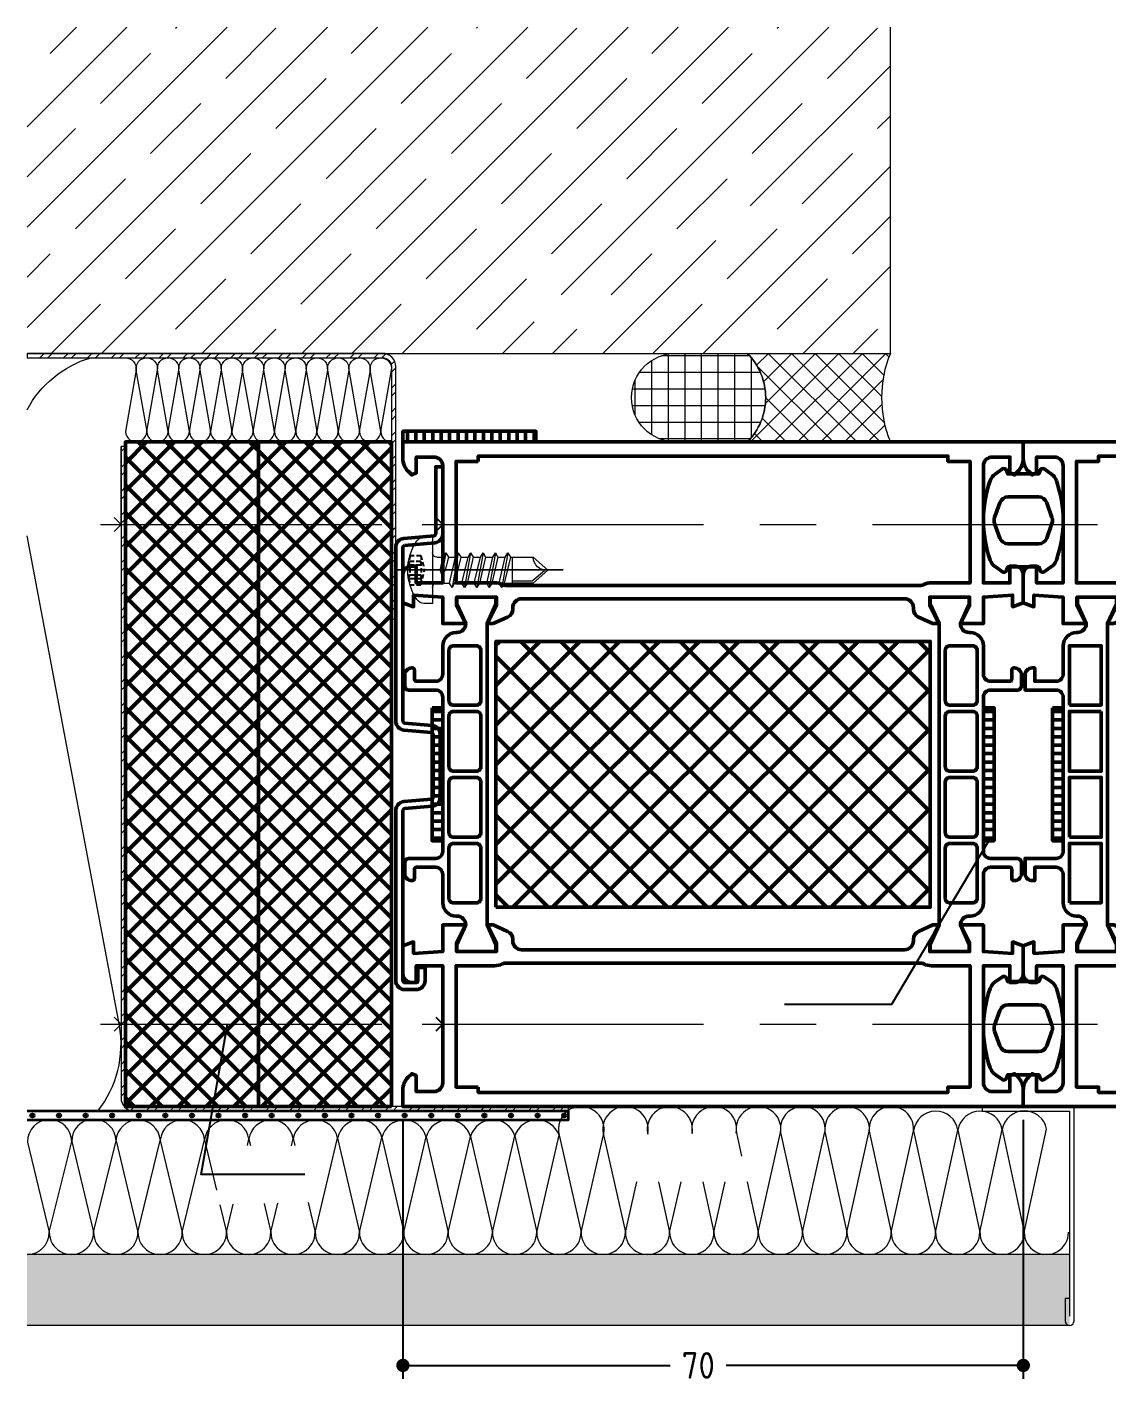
# Model space of a CAD drawing. Header units: millimetres. Extents: x -1598 to 10110, y -2803 to 662.
# Drawn here: x 2430.7 to 2552.6, y -760.6 to -607.6 of the extents above; entities that cross this region are included whole.
import ezdxf

# ---------------------------------------------------------------- set-up
doc = ezdxf.new("R2010")
doc.units = ezdxf.units.MM
doc.header["$PDMODE"] = 3
doc.header["$PDSIZE"] = -2
for name, pattern in [('CENTER', [50.8, 31.75, -6.35, 6.35, -6.35]), ('DASHDOT2', [12.7, 6.35, -3.175, 0, -3.175]), ('VERDECKT', [0.75, 0.5, -0.25])]:
    doc.linetypes.add(name, pattern=pattern)
for name, color, linetype, lineweight in [('AM_5', 3, 'Continuous', 25), ('AM_C', 50, 'Continuous', 50), ('AM_S', 80, 'Continuous', 50), ('Cent3', 70, 'CENTER', 18), ('Cont1', 7, 'Continuous', 35), ('CONT2', 2, 'Continuous', 0), ('Cont3', 70, 'Continuous', 18), ('Cont4', 10, 'Continuous', 13)]:
    doc.layers.add(name, color=color, linetype=linetype, lineweight=lineweight)
for name, color, linetype in [('Cent4', 10, 'DASHDOT2'), ('CENT_18', 3, 'CENTER'), ('HIDE_18', 3, 'VERDECKT')]:
    doc.layers.add(name, color=color, linetype=linetype)
doc.styles.add('HBS_DIMTEXTSTYLE', font='isocp.shx')
doc.dimstyles.new('Konstruktionsschnitt 1-1$0', dxfattribs={"dimscale": 0, "dimtxt": 3, "dimasz": 1.5, "dimexe": 1.5, "dimexo": 1.5, "dimgap": 1.5, "dimtad": 0, "dimdsep": 46, "dimtxsty": 'HBS_DIMTEXTSTYLE', "dimblk": 'PUNKT', "dimcen": 0, "dimclrd": 3, "dimclre": 3, "dimclrt": 2, "dimadec": 1, "dimazin": 2, "dimtfac": 0.7, "dimtofl": 0, "dimtmove": 0, "dimatfit": 3, "dimfxl": 1, "dimtolj": 1, "dimtzin": 0, "dimarcsym": 0})
pattern_1 = [(45, (2410.737, -593.6225), (-1.347038, 1.347038), []), (45, (2411.635, -593.6225), (-1.347038, 1.347038), [])]

# ---------------------------------------------------------------- blocks, each defined once
blk = doc.blocks.new('WS4070448')
for p, q in [((6.62, -8.64), (6.62, -11)), ((6.62, -8.64), (9.52, -8.64)), ((9.52, -11), (9.52, -8.64)), ((6.62, -11), (8.07, -12.64)), ((8.07, -12.64), (9.52, -11))]:
    blk.add_line(p, q)
blk.add_lwpolyline([(11.39, 2.11, 0.314856), (4.74, 2.11, 0.244912), (4.32, 1.29), (4.32, 0.36), (11.82, 0.36), (11.82, 1.29, 0.244912), (11.39, 2.11, 0.138291)], format="xyb")
for points in [[(6.12, -1.14), (6.62, -1.43), (8.07, -1.08), (8.57, -0.71), (8.07, -0.51), (6.62, -0.85)], [(6.12, -2.54), (6.62, -2.83), (9.52, -2.14), (10.02, -1.85), (9.52, -1.56), (6.62, -2.25)], [(6.12, -3.94), (6.62, -4.23), (9.52, -3.54), (10.02, -3.25), (9.52, -2.96), (6.62, -3.65)], [(6.12, -5.34), (6.62, -5.63), (9.52, -4.94), (10.02, -4.65), (9.52, -4.36), (6.62, -5.05)], [(6.12, -6.74), (6.62, -7.03), (9.52, -6.34), (10.02, -6.05), (9.52, -5.76), (6.62, -6.45)], [(6.12, -8.14), (6.62, -8.43), (9.52, -7.74), (10.02, -7.45), (9.52, -7.16), (6.62, -7.85)]]:
    blk.add_lwpolyline(points, close=True)
for points in [[(6.12, -1.14), (8.57, -0.71)], [(6.62, -0.14), (6.62, -0.85)], [(6.62, -1.43), (6.62, -1.85)], [(6.62, -1.43), (6.62, -2.25)], [(6.62, -1.43), (6.62, -2.25)], [(9.52, -0.14), (9.52, -1.56)], [(6.12, -2.54), (10.02, -1.85)], [(6.62, -2.83), (6.62, -3.65)], [(9.52, -2.14), (9.52, -2.96)], [(6.12, -3.94), (10.02, -3.25)], [(6.62, -4.23), (6.62, -5.05)], [(9.52, -3.54), (9.52, -4.36)], [(6.12, -5.34), (10.02, -4.65)], [(6.12, -6.74), (10.02, -6.05)], [(6.62, -5.63), (6.62, -6.45)], [(9.52, -4.94), (9.52, -5.76)], [(6.12, -8.14), (10.02, -7.45)], [(6.62, -7.03), (6.62, -7.85)], [(9.52, -6.34), (9.52, -7.16)], [(6.62, -8.43), (6.62, -8.64)], [(9.27, -8.64), (9.27, -10.89), (8.1, -12.28)], [(9.52, -7.74), (9.52, -8.64)], [(9.52, -9.14), (9.52, -9.96)], [(6.62, -9.83), (6.62, -10.65)]]:
    blk.add_lwpolyline(points)
for centre, radius, start, end in [((6.12, -0.14), 0.5, 0, 90), ((10.02, -0.14), 0.5, 90, 180), ((6.61, -12.47), 1.47, 353.4244, 89.6688)]:
    blk.add_arc(centre, radius, start, end)
at = {"layer": 'CENT_18'}
blk.add_line((8.05, -14.4), (8.07, 4.66), dxfattribs=at)
at = {"layer": 'HIDE_18'}
for p, q in [((7.1, 1.69), (7.1, 3.08)), ((9.04, 1.69), (9.04, 3.08)), ((7.51, 1.69), (7.51, 2.97)), ((8.63, 1.69), (8.63, 2.97))]:
    blk.add_line(p, q, dxfattribs=at)
for points in [[(6.42, 2.92), (6.42, 1.69)], [(6.42, 1.69), (8.07, 1.25)], [(9.72, 1.69), (8.07, 1.25)], [(9.72, 2.92), (9.72, 1.69)]]:
    blk.add_lwpolyline(points, dxfattribs=at)
for centre, radius, start, end in [((6.48, 4.2), 1.28, 267.2848, 298.8872), ((8.07, 5.85), 2.94, 250.6988, 289.3012), ((9.66, 4.2), 1.28, 241.1128, 272.7152), ((6.76, 2.85), 1.21, 253.6643, 286.3357), ((8.07, 11.78), 10.13, 264.4948, 275.5052), ((9.38, 2.85), 1.21, 253.6643, 286.3357)]:
    blk.add_arc(centre, radius, start, end, dxfattribs=at)
blk = doc.blocks.new('PUNKT')
at = {"color": 0, "linetype": 'Continuous'}
blk.add_line((-0.5, 0), (-1, 0), dxfattribs=at)
at = {"color": 0, "linetype": 'Continuous', "const_width": 0.5}
blk.add_lwpolyline([(-0.25, 0, 1), (0.25, 0, 1)], format="xyb", close=True, dxfattribs=at)
blk = doc.blocks.new('*D161')
at = {"layer": 'AM_5', "color": 3, "lineweight": -2, "transparency": 16777216}
for p, q in [((2473.14, -730.94), (2473.14, -760.14)), ((2543.14, -730.94), (2543.14, -760.14)), ((2474.64, -758.64), (2503.31, -758.64)), ((2541.64, -758.64), (2509.62, -758.64))]:
    blk.add_line(p, q, dxfattribs=at)
at = {"layer": 'Defpoints', "color": 0, "transparency": 16777216}
for p in [(2473.14, -729.44), (2543.14, -729.44), (2473.14, -758.64)]:
    blk.add_point(p, dxfattribs=at)
at = {"layer": 'AM_5', "color": 3, "lineweight": -2, "transparency": 16777216, "xscale": 1.5, "yscale": 1.5, "zscale": 1.5, "rotation": 180}
blk.add_blockref('PUNKT', (2473.14, -758.64), dxfattribs=at)
at = {"layer": 'AM_5', "color": 3, "lineweight": -2, "transparency": 16777216, "xscale": 1.5, "yscale": 1.5, "zscale": 1.5}
blk.add_blockref('PUNKT', (2543.14, -758.64), dxfattribs=at)
at = {"layer": 'AM_5', "color": 2, "transparency": 16777216, "insert": (2506.47, -758.64), "char_height": 3, "attachment_point": 5, "style": 'HBS_DIMTEXTSTYLE'}
blk.add_mtext('\\A1;70', dxfattribs=at)
blk = doc.blocks.new('*U146', base_point=(227.98, 142.72))
for points in [[(227.98, 152.22, -0.464148), (229.17, 150.82), (228, 144.12, 0.464148), (229.18, 142.72, 0.464148)], [(229.18, 142.72, 0.464148), (230.37, 144.12), (229.2, 150.82, -0.464148), (230.38, 152.22, -0.464148)], [(230.38, 152.22, -0.464148), (231.57, 150.82), (230.4, 144.12, 0.464148), (231.58, 142.72, 0.464148)], [(231.58, 142.72, 0.464148), (232.77, 144.12), (231.6, 150.82, -0.464148), (232.78, 152.22, -0.464148)], [(232.78, 152.22, -0.464148), (233.97, 150.82), (232.8, 144.12, 0.464148), (233.98, 142.72, 0.464148)], [(233.98, 142.72, 0.464148), (235.17, 144.12), (234, 150.82, -0.464148), (235.18, 152.22, -0.464148)], [(235.18, 152.22, -0.464148), (236.37, 150.82), (235.2, 144.12, 0.464148), (236.38, 142.72, 0.464148)], [(236.38, 142.72, 0.464148), (237.57, 144.12), (236.4, 150.82, -0.464148), (237.58, 152.22, -0.464148)], [(237.58, 152.22, -0.464148), (238.77, 150.82), (237.6, 144.12, 0.464148), (238.78, 142.72, 0.464148)], [(238.78, 142.72, 0.464148), (239.97, 144.12), (238.8, 150.82, -0.464148), (239.98, 152.22, -0.464148)], [(239.98, 152.22, -0.464148), (241.17, 150.82), (240, 144.12, 0.464148), (241.18, 142.72, 0.464148)], [(241.18, 142.72, 0.464148), (242.37, 144.12), (241.2, 150.82, -0.464148), (242.38, 152.22, -0.464148)], [(242.38, 152.22, -0.464148), (243.57, 150.82), (242.4, 144.12, 0.464148), (243.58, 142.72, 0.464148)], [(243.58, 142.72, 0.464148), (244.77, 144.12), (243.6, 150.82, -0.464148), (244.78, 152.22, -0.464148)], [(244.78, 152.22, -0.464148), (245.97, 150.82), (244.8, 144.12, 0.464148), (245.98, 142.72, 0.464148)], [(245.98, 142.72, 0.464148), (247.17, 144.12), (246, 150.82, -0.464148), (247.18, 152.22, -0.464148)], [(247.18, 152.22, -0.464148), (248.37, 150.82), (247.2, 144.12, 0.464148), (248.38, 142.72, 0.464148)], [(248.38, 142.72, 0.464148), (249.57, 144.12), (248.4, 150.82, -0.464148), (249.58, 152.22, -0.464148)], [(249.58, 152.22, -0.464148), (250.77, 150.82), (249.6, 144.12, 0.464148), (250.78, 142.72, 0.464148)], [(250.78, 142.72, 0.464148), (251.97, 144.12), (250.8, 150.82, -0.464148), (251.98, 152.22, -0.464148)], [(251.98, 152.22, -0.464148), (253.17, 150.82), (252, 144.12, 0.464148), (253.18, 142.72, 0.464148)], [(253.18, 142.72, 0.464148), (254.37, 144.12), (253.2, 150.82, -0.464148), (254.38, 152.22, -0.464148)], [(254.38, 152.22, -0.464148), (255.57, 150.82), (254.4, 144.12, 0.464148), (255.58, 142.72, 0.464148)], [(255.58, 142.72, 0.464148), (256.77, 144.12), (255.6, 150.82, -0.464148), (256.78, 152.22, -0.464148)], [(256.78, 152.22, -0.464148), (257.97, 150.82), (256.8, 144.12, 0.464148), (257.98, 142.72, 0.464148)]]:
    blk.add_lwpolyline(points, format="xyb")
blk = doc.blocks.new('*U147')
h = blk.add_hatch(color=256)
edge = h.paths.add_edge_path()
edge.add_arc((-60, 0), 0.2, 180, 540)
h = blk.add_hatch(color=256)
edge = h.paths.add_edge_path()
edge.add_arc((-57, 0), 0.2, 180, 540)
h = blk.add_hatch(color=256)
edge = h.paths.add_edge_path()
edge.add_arc((-54, 0), 0.2, 180, 540)
h = blk.add_hatch(color=256)
edge = h.paths.add_edge_path()
edge.add_arc((-51, 0), 0.2, 180, 540)
h = blk.add_hatch(color=256)
edge = h.paths.add_edge_path()
edge.add_arc((-48, 0), 0.2, 180, 540)
h = blk.add_hatch(color=256)
edge = h.paths.add_edge_path()
edge.add_arc((-45, 0), 0.2, 180, 540)
h = blk.add_hatch(color=256)
edge = h.paths.add_edge_path()
edge.add_arc((-42, 0), 0.2, 180, 540)
h = blk.add_hatch(color=256)
edge = h.paths.add_edge_path()
edge.add_arc((-39, 0), 0.2, 180, 540)
h = blk.add_hatch(color=256)
edge = h.paths.add_edge_path()
edge.add_arc((-36, 0), 0.2, 180, 540)
h = blk.add_hatch(color=256)
edge = h.paths.add_edge_path()
edge.add_arc((-33, 0), 0.2, 180, 540)
h = blk.add_hatch(color=256)
edge = h.paths.add_edge_path()
edge.add_arc((-30, 0), 0.2, 180, 540)
h = blk.add_hatch(color=256)
edge = h.paths.add_edge_path()
edge.add_arc((-27, 0), 0.2, 180, 540)
h = blk.add_hatch(color=256)
edge = h.paths.add_edge_path()
edge.add_arc((-24, 0), 0.2, 180, 540)
h = blk.add_hatch(color=256)
edge = h.paths.add_edge_path()
edge.add_arc((-21, 0), 0.2, 180, 540)
h = blk.add_hatch(color=256)
edge = h.paths.add_edge_path()
edge.add_arc((-18, 0), 0.2, 180, 540)
h = blk.add_hatch(color=256)
edge = h.paths.add_edge_path()
edge.add_arc((-15, 0), 0.2, 180, 540)
h = blk.add_hatch(color=256)
edge = h.paths.add_edge_path()
edge.add_arc((-12, 0), 0.2, 180, 540)
h = blk.add_hatch(color=256)
edge = h.paths.add_edge_path()
edge.add_arc((-9, 0), 0.2, 180, 540)
h = blk.add_hatch(color=256)
edge = h.paths.add_edge_path()
edge.add_arc((-6, 0), 0.2, 180, 540)
h = blk.add_hatch(color=256)
edge = h.paths.add_edge_path()
edge.add_arc((-3, 0), 0.2, 180, 540)
h = blk.add_hatch(color=256)
edge = h.paths.add_edge_path()
edge.add_arc((0, 0), 0.2, 0, 360)
blk.add_lwpolyline([(-60.6, -0.5), (0.5, -0.5), (0.5, 0.5), (-60.6, 0.5)])
for centre in [(-60, 0), (-57, 0), (-54, 0), (-51, 0), (-48, 0), (-45, 0), (-42, 0), (-39, 0), (-36, 0), (-33, 0), (-30, 0), (-27, 0), (-24, 0), (-21, 0), (-18, 0), (-15, 0), (-12, 0), (-9, 0), (-6, 0), (-3, 0), (0, 0)]:
    blk.add_circle(centre, 0.2)
blk = doc.blocks.new('WI4010047')
for points in [[(4.36, 3.73, 0.156567), (3.63, 3.18), (3.05, 2.35, 0.493145), (3.2, 1.9), (3.6, 1.75), (3.6, -1.75), (3.2, -1.9, 0.493145), (3.05, -2.35), (3.63, -3.18, 0.156567), (4.36, -3.73, 0.17099), (13.34, -3.73, 0.156567), (14.07, -3.18), (14.65, -2.35, 0.493145), (14.5, -1.9), (14.1, -1.75), (14.1, 1.75), (14.5, 1.9, 0.493145), (14.65, 2.35), (14.07, 3.18, 0.156567), (13.34, 3.73, 0.17099), (4.36, 3.73)], [(8.51, 3.24, -0.176327), (9.19, 3.24), (10.84, 2.64, -0.315299), (11.5, 1.7), (11.5, -1.7, -0.315299), (10.84, -2.64), (9.19, -3.24, -0.176327), (8.51, -3.24), (6.86, -2.64, -0.315299), (6.2, -1.7), (6.2, 1.7, -0.315299), (6.86, 2.64), (8.51, 3.24)]]:
    blk.add_lwpolyline(points, format="xyb", close=True)
blk = doc.blocks.new('WI1917060')
for points in [[(20.5, 59.8), (19.77, 58.19, -0.294108), (18.86, 57.6), (18.7, 57.6, 0.414214), (17.7, 56.6), (17.7, 13.4, 0.414214), (18.7, 12.4), (18.86, 12.4, -0.294108), (19.77, 11.81), (20.5, 10.2), (20.5, 9.5), (18.3, 10.5), (17.5, 10.5), (17.5, 6.1), (18.3, 6.1), (20.5, 7.1), (20.5, 4.5), (17.5, 4.5), (17.28, 1.2), (18.59, 1.2), (18.15, 0), (15, 0, -0.414214), (14, 1), (14, 1.5), (15.9, 1.5), (15.9, 4.5), (2.7, 4.5, 0.414214), (1.7, 3.5), (1.7, 1.5), (3.5, 1.5), (3.71, 0.99), (3.31, 0.59, -0.198912), (1.9, 0), (0, 0), (0, 70), (1.9, 70, -0.198912), (3.31, 69.41), (3.71, 69.01), (3.5, 68.5), (1.7, 68.5), (1.7, 66.5, 0.414214), (2.7, 65.5), (15.9, 65.5), (15.9, 68.5), (14, 68.5), (14, 69, -0.414214), (15, 70), (18.15, 70), (18.59, 68.8), (17.28, 68.8), (17.5, 65.5), (20.5, 65.5), (20.5, 62.9), (18.3, 63.9), (17.5, 63.9), (17.5, 59.5), (18.3, 59.5), (20.5, 60.5), (20.5, 59.8)], [(54.5, 62.9), (54.5, 62.95), (56.5, 63.95), (57.5, 63.95), (57.5, 59.45), (56.5, 59.45), (54.5, 60.45), (54.5, 60.5), (20.5, 60.5), (20.5, 60.45), (18.5, 59.45), (17.5, 59.45), (17.5, 63.95), (18.5, 63.95), (20.5, 62.95), (20.5, 62.9, 0.414214), (21.5, 63.9), (21.5, 64, -0.414214), (23, 65.5), (26.2, 65.5, 0.414214), (27, 66.3), (27, 68.5, 0.414214), (26.8, 68.7), (25.7, 68.7, -0.414214), (25.5, 68.9), (25.5, 69, -0.414214), (26.3, 69.8), (27.5, 69.8, -0.414214), (28, 69.3), (28, 66.3, 0.414214), (28.8, 65.5), (46.2, 65.5, 0.414214), (47, 66.3), (47, 69.3, -0.414214), (47.5, 69.8), (48.7, 69.8, -0.414214), (49.5, 69), (49.5, 68.9, -0.414214), (49.3, 68.7), (48.2, 68.7, 0.414214), (48, 68.5), (48, 66.3, 0.414214), (48.8, 65.5), (52, 65.5, -0.414214), (53.5, 64), (53.5, 63.9, 0.414214), (54.5, 62.9)], [(54.5, 59.8), (55.23, 58.19, 0.294108), (56.14, 57.6), (56.3, 57.6, -0.414214), (57.3, 56.6), (57.3, 13.4, -0.414214), (56.3, 12.4), (56.14, 12.4, 0.294108), (55.23, 11.81), (54.5, 10.2), (54.5, 9.5), (56.7, 10.5), (57.5, 10.5), (57.5, 6.1), (56.7, 6.1), (54.5, 7.1), (54.5, 4.5), (57.5, 4.5), (57.72, 1.2), (56.41, 1.2), (56.85, 0), (60, 0, 0.414214), (61, 1), (61, 1.5), (59.1, 1.5), (59.1, 4.5), (72.3, 4.5, -0.414214), (73.3, 3.5), (73.3, 1.5), (71.5, 1.5), (71.29, 0.99), (71.69, 0.59, 0.198912), (73.1, 0), (75, 0), (75, 70), (73.1, 70, 0.198912), (71.69, 69.41), (71.29, 69.01), (71.5, 68.5), (73.3, 68.5), (73.3, 66.5, -0.414214), (72.3, 65.5), (59.1, 65.5), (59.1, 68.5), (61, 68.5), (61, 69, 0.414214), (60, 70), (56.85, 70), (56.41, 68.8), (57.72, 68.8), (57.5, 65.5), (54.5, 65.5), (54.5, 62.9), (56.7, 63.9), (57.5, 63.9), (57.5, 59.5), (56.7, 59.5), (54.5, 60.5), (54.5, 59.8)], [(23, 61.7), (23, 64.3, -0.414214), (23.5, 64.8), (29.2, 64.8, -0.414214), (29.7, 64.3), (29.7, 61.7, -0.414214), (29.2, 61.2), (23.5, 61.2, -0.414214), (23, 61.7)], [(30.4, 61.7), (30.4, 64.3, -0.414214), (30.9, 64.8), (36.65, 64.8, -0.414214), (37.15, 64.3), (37.15, 61.7, -0.414214), (36.65, 61.2), (30.9, 61.2, -0.414214), (30.4, 61.7)], [(44.6, 61.7, -0.414214), (44.1, 61.2), (38.35, 61.2, -0.414214), (37.85, 61.7), (37.85, 64.3, -0.414214), (38.35, 64.8), (44.1, 64.8, -0.414214), (44.6, 64.3), (44.6, 61.7)], [(45.3, 61.7), (45.3, 64.3, -0.414214), (45.8, 64.8), (51.5, 64.8, -0.414214), (52, 64.3), (52, 61.7, -0.414214), (51.5, 61.2), (45.8, 61.2, -0.414214), (45.3, 61.7)], [(2.2, 61.5), (1.6, 61.5), (1.6, 8.5), (2.2, 8.5), (2.2, 6), (15.9, 6), (15.9, 10.35, -0.112281), (16.1, 11.24, 0.112281), (16.2, 11.67), (16.2, 58.33, 0.112281), (16.1, 58.76, -0.112281), (15.9, 59.65), (15.9, 64), (2.2, 64), (2.2, 61.5)], [(72.8, 61.5), (73.4, 61.5), (73.4, 8.5), (72.8, 8.5), (72.8, 6), (59.1, 6), (59.1, 10.35, 0.112281), (58.9, 11.24, -0.112281), (58.8, 11.67), (58.8, 58.33, -0.112281), (58.9, 58.76, 0.112281), (59.1, 59.65), (59.1, 64), (72.8, 64), (72.8, 61.5)], [(20.5, 7.1), (20.5, 7.05), (18.5, 6.05), (17.5, 6.05), (17.5, 10.55), (18.5, 10.55), (20.5, 9.55), (20.5, 9.5), (54.5, 9.5), (54.5, 9.55), (56.5, 10.55), (57.5, 10.55), (57.5, 6.05), (56.5, 6.05), (54.5, 7.05), (54.5, 7.1, 0.414214), (53.5, 6.1), (53.5, 6, -0.414214), (52, 4.5), (48.8, 4.5, 0.414214), (48, 3.7), (48, 1.5, 0.414214), (48.2, 1.3), (49.3, 1.3, -0.414214), (49.5, 1.1), (49.5, 1, -0.414214), (48.7, 0.2), (47.5, 0.2, -0.414214), (47, 0.7), (47, 3.7, 0.414214), (46.2, 4.5), (28.8, 4.5, 0.414214), (28, 3.7), (28, 0.7, -0.414214), (27.5, 0.2), (26.3, 0.2, -0.414214), (25.5, 1), (25.5, 1.1, -0.414214), (25.7, 1.3), (26.8, 1.3, 0.414214), (27, 1.5), (27, 3.7, 0.414214), (26.2, 4.5), (23, 4.5, -0.414214), (21.5, 6), (21.5, 6.1, 0.414214), (20.5, 7.1)], [(29.7, 8.3), (29.7, 5.7, -0.414214), (29.2, 5.2), (23.5, 5.2, -0.414214), (23, 5.7), (23, 8.3, -0.414214), (23.5, 8.8), (29.2, 8.8, -0.414214), (29.7, 8.3)], [(30.4, 8.3, -0.414214), (30.9, 8.8), (36.65, 8.8, -0.414214), (37.15, 8.3), (37.15, 5.7, -0.414214), (36.65, 5.2), (30.9, 5.2, -0.414214), (30.4, 5.7), (30.4, 8.3)], [(44.6, 8.3), (44.6, 5.7, -0.414214), (44.1, 5.2), (38.35, 5.2, -0.414214), (37.85, 5.7), (37.85, 8.3, -0.414214), (38.35, 8.8), (44.1, 8.8, -0.414214), (44.6, 8.3)], [(52, 8.3), (52, 5.7, -0.414214), (51.5, 5.2), (45.8, 5.2, -0.414214), (45.3, 5.7), (45.3, 8.3, -0.414214), (45.8, 8.8), (51.5, 8.8, -0.414214), (52, 8.3)]]:
    blk.add_lwpolyline(points, format="xyb", close=True)
blk = doc.blocks.new('WI1311073')
for points in [[(20.5, 29.8), (20.5, 30.5), (18.3, 29.5), (17.5, 29.5), (17.5, 33.9), (18.3, 33.9), (20.5, 32.9), (20.5, 35.5), (17.5, 35.5), (17.28, 38.8), (18.59, 38.8), (18.15, 40), (15, 40, 0.414214), (14, 39), (14, 38.5), (15.9, 38.5), (15.9, 35.5), (2.8, 35.5, -0.414214), (1.8, 36.5), (1.8, 56), (3.5, 56), (3.5, 55), (4.5, 55), (4.5, 58.5), (3.5, 58.5), (3.5, 57.5), (2.3, 57.5, -0.414214), (1.5, 58.3), (1.5, 62.7, -0.414214), (2.3, 63.5), (3.5, 63.5), (3.5, 62.5), (4.5, 62.5), (4.5, 65), (0, 65), (0, 0), (1.9, 0, 0.198912), (3.31, 0.59), (3.71, 0.99), (3.5, 1.5), (1.7, 1.5), (1.7, 3.5, -0.414214), (2.7, 4.5), (15.9, 4.5), (15.9, 1.5), (14, 1.5), (14, 1, 0.414214), (15, 0), (18.15, 0), (18.59, 1.2), (17.28, 1.2), (17.5, 4.5), (20.5, 4.5), (20.5, 7.1), (18.3, 6.1), (17.5, 6.1), (17.5, 10.5), (18.3, 10.5), (20.5, 9.5), (20.5, 10.2), (19.77, 11.81, 0.294108), (18.86, 12.4), (18.7, 12.4, -0.414214), (17.7, 13.4), (17.7, 26.6, -0.414214), (18.7, 27.6), (18.86, 27.6, 0.294108), (19.77, 28.19), (20.5, 29.8)], [(54.5, 32.9), (54.5, 32.95), (56.5, 33.95), (57.5, 33.95), (57.5, 29.45), (56.5, 29.45), (54.5, 30.45), (54.5, 30.5), (20.5, 30.5), (20.5, 30.45), (18.5, 29.45), (17.5, 29.45), (17.5, 33.95), (18.5, 33.95), (20.5, 32.95), (20.5, 32.9, 0.414214), (21.5, 33.9), (21.5, 34, -0.414214), (23, 35.5), (26.2, 35.5, 0.414214), (27, 36.3), (27, 38.7), (25.5, 38.7), (25.5, 39, -0.414214), (26.3, 39.8), (28, 39.8), (28, 36.3, 0.414214), (28.8, 35.5), (46.2, 35.5, 0.414214), (47, 36.3), (47, 39.8), (48.7, 39.8, -0.414214), (49.5, 39), (49.5, 38.7), (48, 38.7), (48, 36.3, 0.414214), (48.8, 35.5), (52, 35.5, -0.414214), (53.5, 34), (53.5, 33.9, 0.414214), (54.5, 32.9)], [(54.5, 10.2), (55.23, 11.81, -0.294108), (56.14, 12.4), (56.3, 12.4, 0.414214), (57.3, 13.4), (57.3, 26.6, 0.414214), (56.3, 27.6), (56.14, 27.6, -0.294108), (55.23, 28.19), (54.5, 29.8), (54.5, 30.5), (56.7, 29.5), (57.5, 29.5), (57.5, 33.9), (56.7, 33.9), (54.5, 32.9), (54.5, 35.5), (57.5, 35.5), (57.72, 38.8), (56.41, 38.8), (56.85, 40), (60, 40, -0.414214), (61, 39), (61, 38.5), (59.1, 38.5), (59.1, 35.5), (72.3, 35.5, 0.414214), (73.3, 36.5), (73.3, 38.5), (71.5, 38.5), (71.29, 39.01), (71.69, 39.41, -0.198912), (73.1, 40), (75, 40), (75, 0), (73.1, 0, -0.198912), (71.69, 0.59), (71.29, 0.99), (71.5, 1.5), (73.3, 1.5), (73.3, 3.5, 0.414214), (72.3, 4.5), (59.1, 4.5), (59.1, 1.5), (61, 1.5), (61, 1, -0.414214), (60, 0), (56.85, 0), (56.41, 1.2), (57.72, 1.2), (57.5, 4.5), (54.5, 4.5), (54.5, 7.1), (56.7, 6.1), (57.5, 6.1), (57.5, 10.5), (56.7, 10.5), (54.5, 9.5), (54.5, 10.2)], [(2.2, 31.5), (1.6, 31.5), (1.6, 8.5), (2.2, 8.5), (2.2, 6), (15.9, 6), (15.9, 10.35, -0.112281), (16.1, 11.24, 0.112281), (16.2, 11.67), (16.2, 28.33, 0.112281), (16.1, 28.76, -0.112281), (15.9, 29.65), (15.9, 34), (2.2, 34), (2.2, 31.5)], [(72.8, 31.5), (73.4, 31.5), (73.4, 8.5), (72.8, 8.5), (72.8, 6), (59.1, 6), (59.1, 10.35, 0.112281), (58.9, 11.24, -0.112281), (58.8, 11.67), (58.8, 28.33, -0.112281), (58.9, 28.76, 0.112281), (59.1, 29.65), (59.1, 34), (72.8, 34), (72.8, 31.5)], [(54.5, 7.1), (54.5, 7.05), (56.5, 6.05), (57.5, 6.05), (57.5, 10.55), (56.5, 10.55), (54.5, 9.55), (54.5, 9.5), (20.5, 9.5), (20.5, 9.55), (18.5, 10.55), (17.5, 10.55), (17.5, 6.05), (18.5, 6.05), (20.5, 7.05), (20.5, 7.1, -0.414214), (21.5, 6.1), (21.5, 6, 0.414214), (23, 4.5), (26.2, 4.5, -0.414214), (27, 3.7), (27, 1.3), (25.5, 1.3), (25.5, 1, 0.414214), (26.3, 0.2), (28, 0.2), (28, 3.7, -0.414214), (28.8, 4.5), (46.2, 4.5, -0.414214), (47, 3.7), (47, 0.2), (48.7, 0.2, 0.414214), (49.5, 1), (49.5, 1.3), (48, 1.3), (48, 3.7, -0.414214), (48.8, 4.5), (52, 4.5, 0.414214), (53.5, 6), (53.5, 6.1, -0.414214), (54.5, 7.1)]]:
    blk.add_lwpolyline(points, format="xyb", close=True)
for points in [[(23, 34.8), (29.7, 34.8), (29.7, 31.2), (23, 31.2), (23, 34.8)], [(30.4, 34.8), (37.15, 34.8), (37.15, 31.2), (30.4, 31.2), (30.4, 34.8)], [(44.6, 31.2), (37.85, 31.2), (37.85, 34.8), (44.6, 34.8), (44.6, 31.2)], [(45.3, 34.8), (52, 34.8), (52, 31.2), (45.3, 31.2), (45.3, 34.8)], [(23, 5.2), (29.7, 5.2), (29.7, 8.8), (23, 8.8), (23, 5.2)], [(30.4, 5.2), (37.15, 5.2), (37.15, 8.8), (30.4, 8.8), (30.4, 5.2)], [(44.6, 8.8), (37.85, 8.8), (37.85, 5.2), (44.6, 5.2), (44.6, 8.8)], [(45.3, 5.2), (52, 5.2), (52, 8.8), (45.3, 8.8), (45.3, 5.2)]]:
    blk.add_lwpolyline(points, close=True)
blk = doc.blocks.new('WI4080202')
blk.add_lwpolyline([(-48.32, -0.18), (-48.61, -3.59, -0.388879), (-49.61, -4.5), (-57.2, -4.5), (-57.2, -3.7), (-49.61, -3.7, 0.388879), (-49.41, -3.52), (-49.11, -0.11, -0.388879), (-48.12, 0.8), (-28.48, 0.8, -0.388879), (-27.49, -0.11), (-27.22, -3.22, 0.388879), (-27.02, -3.4), (-19.88, -3.4, 0.388879), (-19.68, -3.22), (-19.41, -0.11, -0.388879), (-18.42, 0.8), (0.8, 0.8, -0.414214), (1.8, -0.2), (1.8, -1.5, -0.414214), (0.8, -2.5), (-0.7, -2.5), (-0.7, -1.7), (0.8, -1.7, 0.414214), (1, -1.5), (1, -0.2, 0.414214), (0.8, 0), (-18.42, 0, 0.388879), (-18.62, -0.18), (-18.89, -3.29, -0.388879), (-19.88, -4.2), (-27.02, -4.2, -0.388879), (-28.01, -3.29), (-28.28, -0.18, 0.388879), (-28.48, 0), (-48.12, 0, 0.388879), (-48.32, -0.18)], format="xyb", close=True)
blk = doc.blocks.new('WI4090122')
h = blk.add_hatch()
h.set_pattern_fill('LINE', color=256, scale=0.3, angle=90)
h.paths.add_polyline_path([(7.5, 0), (7.5, 1.2), (-7.5, 1.2), (-7.5, 0)])
blk.add_lwpolyline([(7.5, 1.2), (7.5, 0), (-7.5, 0), (-7.5, 1.2), (7.5, 1.2)], close=True)
blk = doc.blocks.new('WI4090183')
h = blk.add_hatch()
h.set_pattern_fill('ANSI37', color=256)
h.paths.add_polyline_path([(0, 0), (30, 0), (30, 49), (0, 49)])
blk.add_lwpolyline([(0, 0), (30, 0), (30, 49), (0, 49), (0, 0)], close=True)
blk = doc.blocks.new('*U158')
for points in [[(-2.5, 112.5), (-14.15, 115.02)], [(-14.09, 110.02), (-2.5, 112.5)], [(-2.5, 107.5), (-14.09, 110.02)], [(-14.03, 105.02), (-2.5, 107.5)], [(-2.5, 102.5), (-14.03, 105.02)], [(-13.96, 100.02), (-2.5, 102.5)], [(-2.5, 97.5), (-13.96, 100.02)], [(-13.9, 95.02), (-2.5, 97.5)], [(-2.5, 92.5), (-13.9, 95.02)], [(-13.84, 90.02), (-2.5, 92.5)], [(-2.5, 87.5), (-13.84, 90.02)], [(-13.77, 85.02), (-2.5, 87.5)], [(-2.5, 82.5), (-13.77, 85.02)], [(-13.71, 80.03), (-11.08, 80.61)], [(-2.5, 77.5), (-8.19, 78.78)], [(-8.19, 76.24), (-2.5, 77.5)], [(-2.5, 72.5), (-8.19, 73.79)], [(-8.19, 71.23), (-2.5, 72.5)], [(-13.52, 65.03), (-2.5, 67.5)], [(-2.5, 67.5), (-8.19, 68.8)], [(-2.5, 62.5), (-13.52, 65.03)], [(-13.45, 60.03), (-2.5, 62.5)], [(-2.5, 57.5), (-13.45, 60.03)], [(-13.39, 55.03), (-2.5, 57.5)], [(-2.5, 52.5), (-13.39, 55.03)], [(-13.33, 50.03), (-2.5, 52.5)], [(-2.5, 47.5), (-13.33, 50.03)], [(-13.26, 45.03), (-2.5, 47.5)], [(-2.5, 42.5), (-13.26, 45.03)], [(-13.2, 40.03), (-2.5, 42.5)], [(-2.5, 37.5), (-13.2, 40.03)], [(-13.13, 35.03), (-2.5, 37.5)], [(-2.5, 32.5), (-13.13, 35.03)], [(-13.07, 30.03), (-12.28, 30.21)], [(-2.5, 27.5), (-5.79, 28.29)], [(-13.01, 25.03), (-12.29, 25.2)], [(-2.5, 22.5), (-5.66, 23.26)], [(-12.94, 20.03), (-7.24, 21.38)], [(-2.5, 17.5), (-12.94, 20.03)], [(-12.88, 15.03), (-2.5, 17.5)], [(-2.5, 12.5), (-12.88, 15.03)], [(-12.82, 10.03), (-2.5, 12.5)], [(-2.5, 7.5), (-12.82, 10.03)], [(-12.75, 5.03), (-2.5, 7.5)], [(-12.69, 0.03), (-2.5, 2.5), (-12.75, 5.03)]]:
    blk.add_lwpolyline(points)
for centre, radius, start, end in [((-2.5, 115), 2.5, 270, 90), ((-13.67, 112.53), 2.54, 101.0673, 260.394), ((-2.5, 110), 2.5, 270, 90), ((-13.65, 107.53), 2.53, 100.0011, 261.4602), ((-2.5, 105), 2.5, 270, 90), ((-13.66, 102.53), 2.52, 98.3152, 263.146), ((-2.5, 100), 2.5, 270, 90), ((-14.18, 97.52), 2.51, 85.1392, 276.3221), ((-2.5, 95), 2.5, 270, 90), ((-14.17, 92.52), 2.52, 83.837, 277.6242), ((-2.5, 90), 2.5, 270, 90), ((-14.16, 87.52), 2.53, 82.5674, 278.8939), ((-2.5, 85), 2.5, 270, 90), ((-14.15, 82.52), 2.53, 81.3294, 280.1319), ((-2.5, 80), 2.5, 270, 90), ((-14.14, 77.52), 2.54, 80.1221, 281.3391), ((-2.5, 75), 2.5, 270, 90), ((-14.13, 72.52), 2.55, 78.9448, 282.5165), ((-2.5, 70), 2.5, 270, 90), ((-14.12, 67.52), 2.57, 77.7964, 283.6648), ((-2.5, 65), 2.5, 270, 90), ((-14.11, 62.52), 2.58, 76.6763, 284.785), ((-2.5, 60), 2.5, 270, 90), ((-12.54, 57.54), 2.65, 110.2296, 251.2317), ((-2.5, 55), 2.5, 270, 90), ((-12.57, 52.54), 2.62, 108.3042, 253.1571), ((-2.5, 50), 2.5, 270, 90), ((-12.59, 47.54), 2.6, 106.425, 255.0363), ((-2.5, 45), 2.5, 270, 90), ((-12.61, 42.54), 2.57, 104.5914, 256.8699), ((-2.5, 40), 2.5, 270, 90), ((-12.63, 37.54), 2.56, 102.8026, 258.6587), ((-2.5, 35), 2.5, 270, 90), ((-12.65, 32.54), 2.54, 101.0579, 260.4034), ((-2.5, 30), 2.5, 270, 90), ((-12.66, 27.53), 2.53, 99.3563, 262.1049), ((-2.5, 25), 2.5, 270, 90), ((-12.67, 22.53), 2.52, 97.6972, 263.7641), ((-2.5, 20), 2.5, 270, 90), ((-12.68, 17.53), 2.51, 96.0795, 265.3818), ((-2.5, 15), 2.5, 270, 90), ((-12.68, 12.53), 2.51, 94.5023, 266.959), ((-2.5, 10), 2.5, 270, 90), ((-12.78, 7.53), 2.5, 90.7306, 270.7306), ((-2.5, 5), 2.5, 270, 90), ((-12.72, 2.53), 2.5, 90.7306, 270.7306), ((-2.5, 0), 2.5, 0, 90)]:
    blk.add_arc(centre, radius, start, end)

msp = doc.modelspace()

# ---------------------------------------------------------------- hatches: boundary and pattern name
at = {"layer": 'AM_C'}
h = msp.add_hatch(dxfattribs=at)
h.set_pattern_fill('ANSI37', color=256, scale=0.7, style=0)
h.set_pattern_definition([(45, (2410.737, -593.6225), (-1.571545, 1.571545), []), (135, (2410.737, -593.6225), (-1.571545, -1.571545), [])])
h.paths.add_polyline_path([(2471.836941, -720.135772), (2471.836941, -663.735772), (2456.836941, -663.735772), (2456.836941, -720.135772)])
h.paths.add_polyline_path([(2456.836941, -720.135772), (2456.836941, -663.735772), (2441.836941, -663.735772), (2441.836941, -720.135772)])
h.paths.add_polyline_path([(2456.836941, -663.735772), (2456.836941, -654.435772), (2441.836941, -654.435772), (2441.836941, -663.735772)])
h.paths.add_polyline_path([(2471.836941, -663.735772), (2471.836941, -654.435772), (2456.836941, -654.435772), (2456.836941, -663.735772)])
h.paths.add_polyline_path([(2471.836941, -729.435772), (2471.836941, -720.135772), (2456.836941, -720.135772), (2456.836941, -729.435772)])
h.paths.add_polyline_path([(2456.836941, -729.435772), (2456.836941, -720.135772), (2441.836941, -720.135772), (2441.836941, -728.435772, 0.4142135624), (2442.836941, -729.435772)])
at = {"layer": 'Cont3'}
h = msp.add_hatch(dxfattribs=at)
h.set_pattern_fill('JIS_STN_1E', color=256, scale=8, style=0)
h.set_pattern_definition([(45, (2410.737, -593.6225), (-5.65685, 5.65685), []), (45, (2416.377, -593.6225), (-5.65685, 5.65685), [8, -4])])
h.paths.add_polyline_path([(2430.736941, -644.435772), (2430.736941, -607.622542), (2528.136941, -607.622542), (2528.136941, -644.435772)])
h.paths.add_polyline_path([(2507.514894, -631.685772), (2507.514894, -627.185772), (2512.317256, -627.185772), (2512.317256, -631.685772)], flags=16)
h.paths.add_polyline_path([(2487.791767, -640.870091), (2487.791767, -637.814422), (2498.927545, -637.814422), (2498.927545, -640.870091)], flags=16)
h = msp.add_hatch(dxfattribs=at)
h.set_pattern_fill('NET', color=256, scale=0.590551, style=0)
h.set_pattern_definition([(360, (2568.7215, -648.4358), (-4e-16, 1.875), []), (90, (2568.7215, -648.4358), (-1.875, -3e-16), [])])
edge = h.paths.add_edge_path()
edge.add_line((2503.930473, -644.435772), (2511.999296, -644.435772))
edge.add_arc((2506.999296, -649.435772), 7.071068, -45, 45, ccw=False)
edge.add_line((2511.999296, -654.435772), (2503.930473, -654.435772))
edge.add_arc((2503.930473, -649.435772), 5, 90, 270, ccw=False)
h = msp.add_hatch(dxfattribs=at)
h.set_pattern_fill('ANSI37', color=256, scale=0.590551, style=0)
h.set_pattern_definition([(45, (2568.7215, -648.4358), (-1.325825, 1.325825), []), (135, (2568.7215, -648.4358), (-1.325825, -1.325825), [])])
edge = h.paths.add_edge_path()
edge.add_line((2511.999296, -644.435772), (2528.136941, -644.435772))
edge.add_arc((2540.208009, -649.435772), 13.06563, 157.5, 202.5)
edge.add_line((2528.136941, -654.435772), (2511.999296, -654.435772))
edge.add_arc((2506.999296, -649.435772), 7.071068, -45, 45)
h = msp.add_hatch(dxfattribs=at)
h.set_pattern_fill('ANSI32', color=256, scale=0.2, style=0)
h.set_pattern_definition(pattern_1)
h.paths.add_polyline_path([(2491.836941, -729.935772), (2491.836941, -729.435772), (2472.222727, -729.435772, 0.0977825579), (2472.518907, -729.935772)])
h = msp.add_hatch(dxfattribs=at)
h.set_pattern_fill('AR-CONC', color=256, scale=0.02, style=0)
h.set_pattern_definition([(50, (2410.737, -593.6225), (3.643693, -0.31878), [0.381, -4.191]), (355, (2410.737, -593.6225), (-0.70487, 3.82114), [0.3048, -3.35281]), (100.4514, (2411.0406, -593.649), (2.938825, 3.502355), [0.3238, -3.561805]), (46.1842, (2410.737, -592.6065), (5.42158, -0.84085), [0.5715, -6.2865]), (96.6356, (2411.189, -592.6766), (4.74808, 4.94852), [0.4857, -5.34271]), (351.184, (2410.737, -592.6065), (4.74808, 4.94852), [0.4572, -5.0292]), (21, (2411.245, -592.8605), (3.032288, -2.045304), [0.381, -4.191]), (326, (2411.245, -592.8605), (1.23604, 3.68376), [0.3048, -3.3528]), (71.4514, (2411.4976, -593.031), (4.26833, 1.638455), [0.3238, -3.5618]), (37.5, (2410.737, -593.6225), (0.061772, 1.691101), [0, -3.31216, 0, -3.4036, 0, -3.3655]), (7.5, (2410.737, -593.6225), (1.336393, 2.003611), [0, -1.94056, 0, -3.23596, 0, -1.2827]), (327.5, (2409.6041, -593.6225), (2.711812, -0.114575), [0, -1.27, 0, -3.9624, 0, -5.2578]), (317.5, (2409.096, -593.6225), (2.962584, 0.50853), [0, -1.651, 0, -2.63144, 0, -3.7338])])
h.paths.add_polyline_path([(2548.359766, -754.12399), (2548.359766, -746.12399), (2430.736941, -746.12399), (2430.736941, -754.12399)])
at = {"layer": 'Cont4'}
h = msp.add_hatch(dxfattribs=at)
h.set_pattern_fill('ANSI32', color=256, scale=0.2, style=0)
h.set_pattern_definition(pattern_1)
h.paths.add_polyline_path([(2470.836941, -644.935772, -0.4142135624), (2471.836941, -645.935772), (2471.836941, -662.185772), (2471.919398, -662.185772), (2472.236941, -661.635772), (2472.336941, -661.808977), (2472.336941, -645.935772, 0.4142135624), (2470.836941, -644.435772), (2430.736941, -644.435772), (2430.736941, -644.935772)])
h.paths.add_polyline_path([(2472.336941, -674.435772), (2472.336941, -665.285772), (2471.836941, -665.285772), (2471.836941, -674.435772)])
h.paths.add_polyline_path([(2472.336941, -665.285772), (2472.336941, -663.735772), (2472.184197, -663.735772), (2471.836941, -665.189367), (2471.836941, -665.285772)])
h.paths.add_polyline_path([(2472.184197, -663.735772), (2472.336941, -663.096394), (2472.336941, -661.808977), (2472.236941, -661.635772), (2471.919398, -662.185772), (2471.836941, -662.530934), (2471.836941, -663.735772)])
h = msp.add_hatch(dxfattribs=at)
h.set_pattern_fill('ANSI32', color=256, scale=0.2, style=0)
h.set_pattern_definition(pattern_1)
h.paths.add_polyline_path([(2442.836941, -729.935772), (2491.836941, -729.935772), (2491.836941, -729.435772), (2442.836941, -729.435772), (2441.836941, -729.435772), (2441.836941, -663.735772), (2441.336941, -663.735772), (2441.336941, -728.435772, 0.4142135624)])
h.paths.add_polyline_path([(2441.836941, -663.735772), (2441.836941, -654.935772), (2441.336941, -654.935772), (2441.336941, -663.735772)])

# ---------------------------------------------------------------- linework, layer by layer
at = {"layer": 'AM_5', "color": 3, "linetype": 'Continuous'}
msp.add_line((2537.962697, -701.586656), (2539.236941, -699.435772), dxfattribs=at)
at = {"layer": 'AM_5', "color": 3}
msp.add_line((2516.183447, -717.864547), (2528.319225, -717.864547), dxfattribs=at)
at = {"layer": 'AM_5'}
for points in [[(2528.319225, -717.864547), (2539.236941, -699.435772)], [(2462.066561, -737.082248), (2450.366629, -737.082248), (2453.361827, -720.135772)]]:
    msp.add_lwpolyline(points, dxfattribs=at)
at = {"layer": 'AM_C'}
for points in [[(2456.836941, -729.435772), (2456.836941, -654.435772), (2441.836941, -654.435772), (2441.836941, -729.435772)], [(2471.836941, -729.435772), (2471.836941, -654.435772), (2456.836941, -654.435772), (2456.836941, -729.435772)]]:
    msp.add_lwpolyline(points, close=True, dxfattribs=at)
at = {"layer": 'Cent3'}
for p, q in [((2439.006695, -663.735772), (2484.867945, -663.735772)), ((2475.306695, -663.735772), (2551.502125, -663.735772)), ((2439.006695, -720.135772), (2484.867945, -720.135772)), ((2475.306695, -720.135772), (2551.502125, -720.135772))]:
    msp.add_line(p, q, dxfattribs=at)
for points in [[(2440.542557, -662.941388), (2441.336941, -663.735772), (2440.542557, -664.530155)], [(2440.542557, -719.341388), (2441.336941, -720.135772), (2440.542557, -720.930155)]]:
    msp.add_lwpolyline(points, dxfattribs=at)
at = {"layer": 'Cent4'}
for points in [[(2476.842557, -662.941388), (2477.636941, -663.735772), (2476.842557, -664.530155)], [(2476.842557, -719.341388), (2477.636941, -720.135772), (2476.842557, -720.930155)]]:
    msp.add_lwpolyline(points, dxfattribs=at)
at = {"layer": 'CONT2'}
msp.add_lwpolyline([(2430.736941, -644.435772), (2528.136941, -644.435772), (2528.136941, -607.622542)], dxfattribs=at)
for points in [[(2503.930473, -644.435772), (2511.999296, -644.435772, -0.4142135624), (2511.999296, -654.435772), (2503.930473, -654.435772, -1), (2503.930473, -644.435772, -1)], [(2511.999296, -644.435772), (2528.136941, -644.435772, 0.1989123674), (2528.136941, -654.435772), (2511.999296, -654.435772, 0.4142135624), (2511.999296, -644.435772, 0.4142135624)]]:
    msp.add_lwpolyline(points, format="xyb", dxfattribs=at)
msp.add_lwpolyline([(2491.836941, -729.435772), (2442.836941, -729.435772, -0.4142135624), (2441.836941, -728.435772), (2441.836941, -654.935772), (2441.336941, -654.935772), (2441.336941, -728.435772, 0.4142135624), (2442.836941, -729.935772), (2491.836941, -729.935772)], format="xyb", close=True, dxfattribs=at)
at = {"layer": 'Cont3'}
for p, q in [((2441.336941, -663.735772), (2441.336941, -654.935772)), ((2548.359766, -746.12399), (2430.736941, -746.12399)), ((2548.359766, -754.12399), (2430.736941, -754.12399))]:
    msp.add_line(p, q, dxfattribs=at)
msp.add_lwpolyline([(2472.336941, -674.435772), (2472.336941, -645.935772, 0.4142135624), (2470.836941, -644.435772), (2430.736941, -644.435772), (2430.736941, -644.935772), (2470.836941, -644.935772, -0.4142135624), (2471.836941, -645.935772), (2471.836941, -674.435772)], format="xyb", close=True, dxfattribs=at)
for points in [[(2430.736941, -650.801193, -0.2006306325), (2437.907871, -644.935772, -0.2006306325)], [(2438.70001, -729.935772, 0.2171959085), (2441.142876, -720.277088), (2430.736941, -665.040955)], [(2548.359766, -751.07399), (2547.859766, -751.07399), (2547.859766, -753.62399, 1), (2548.859766, -753.62399), (2548.859766, -729.435772), (2538.509766, -729.435772), (2538.509766, -729.935772), (2548.359766, -729.935772), (2548.359766, -753.07399)]]:
    msp.add_lwpolyline(points, format="xyb", dxfattribs=at)
for points in [[(2455.594325, -733.833068), (2455.766787, -733.116779)], [(2460.576688, -733.845783), (2460.766381, -733.053021)], [(2511.980199, -737.93171), (2513.236941, -743.62399)], [(2457.472543, -740.372493), (2458.236941, -743.62399)], [(2462.445798, -740.238867), (2463.236941, -743.62399)], [(2452.499602, -740.506111), (2453.236941, -743.62399)]]:
    msp.add_lwpolyline(points, dxfattribs=at)

# ---------------------------------------------------------------- block references
at = {"layer": 'AM_C'}
for name, p, rotation in [('WI4090122', (2480.636941, -653.235772), 179.9999999999999), ('WI4010047', (2543.136941, -654.435772), 270), ('WI4090122', (2477.636941, -691.935772), 89.99999999999997), ('WI4090122', (2539.836941, -691.935772), 89.99999999999997), ('WI4090122', (2547.636941, -691.935772), 89.99999999999997), ('WI4010047', (2543.136941, -729.435772), 89.99999999999993)]:
    msp.add_blockref(name, p, dxfattribs=dict(at, rotation=rotation))
at = {"layer": 'AM_C', "xscale": -1}
for name, p, rotation in [('WI4080202', (2473.136939, -714.431165), 90), ('WI4090183', (2483.636941, -706.935772), 270)]:
    msp.add_blockref(name, p, dxfattribs=dict(at, rotation=rotation))
at = {"layer": 'AM_S', "rotation": 89.99999999999997}
msp.add_blockref('WI1917060', (2543.136941, -729.435772), dxfattribs=at)
at = {"layer": 'AM_S', "xscale": -1, "rotation": 270}
msp.add_blockref('WI1311073', (2543.136941, -729.435772), dxfattribs=at)
at = {"layer": 'Cont1'}
msp.add_blockref('*U147', (2491.336941, -730.435772), dxfattribs=at)
at = {"layer": 'CONT2', "xscale": -1, "rotation": 90}
msp.add_blockref('WS4070448', (2476.836939, -660.831165), dxfattribs=at)
at = {"layer": 'Cont3'}
msp.add_blockref('*U146', (2441.836941, -654.435772), dxfattribs=at)
at = {"layer": 'Cont3', "rotation": 270}
msp.add_blockref('*U158', (2430.736941, -746.12399), dxfattribs=at)

# ---------------------------------------------------------------- dimensions: what is measured, and where the dimension line sits
at = {"layer": 'AM_5'}
dim = msp.add_linear_dim(base=(2473.136941, -758.644206), p1=(2543.136941, -729.435772), p2=(2473.136941, -729.435772), angle=180, dimstyle='Konstruktionsschnitt 1-1$0', override={"dimscale": 1}, dxfattribs=at)
dim.commit()
dim.dimension.update_dxf_attribs({"geometry": '*D161', "text_midpoint": (2506.466158, -758.644206), "dimtype": 160})

doc.saveas('drawing.dxf')
